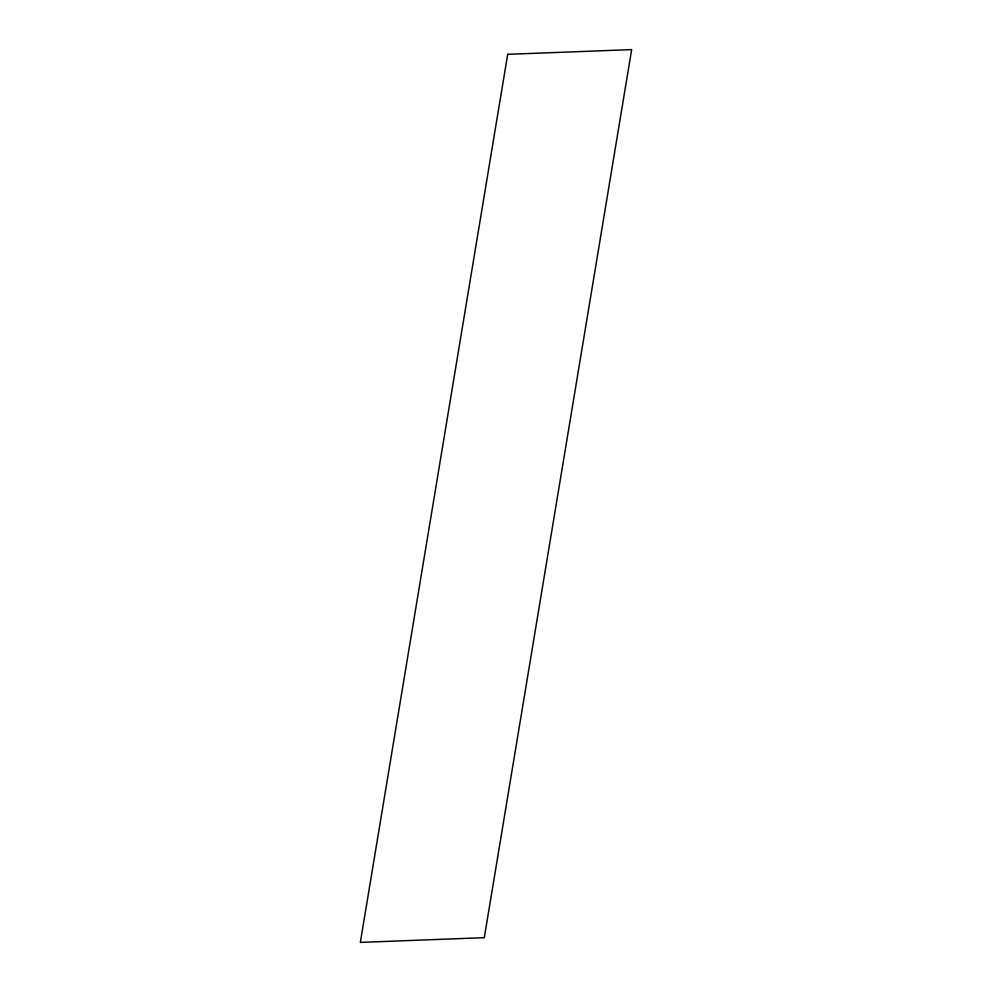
<?xml version="1.0" encoding="UTF-8"?>
<svg xmlns="http://www.w3.org/2000/svg" width="992" height="992" viewBox="0 0 992 992"><rect width="100%" height="100%" fill="white"/><g stroke="black" fill="none" stroke-linecap="round" stroke-linejoin="round"><path stroke-width="1.49" d="M507.693 54.337L360.332 942.4L484.307 937.663L631.668 49.6L507.693 54.337"/></g></svg>
